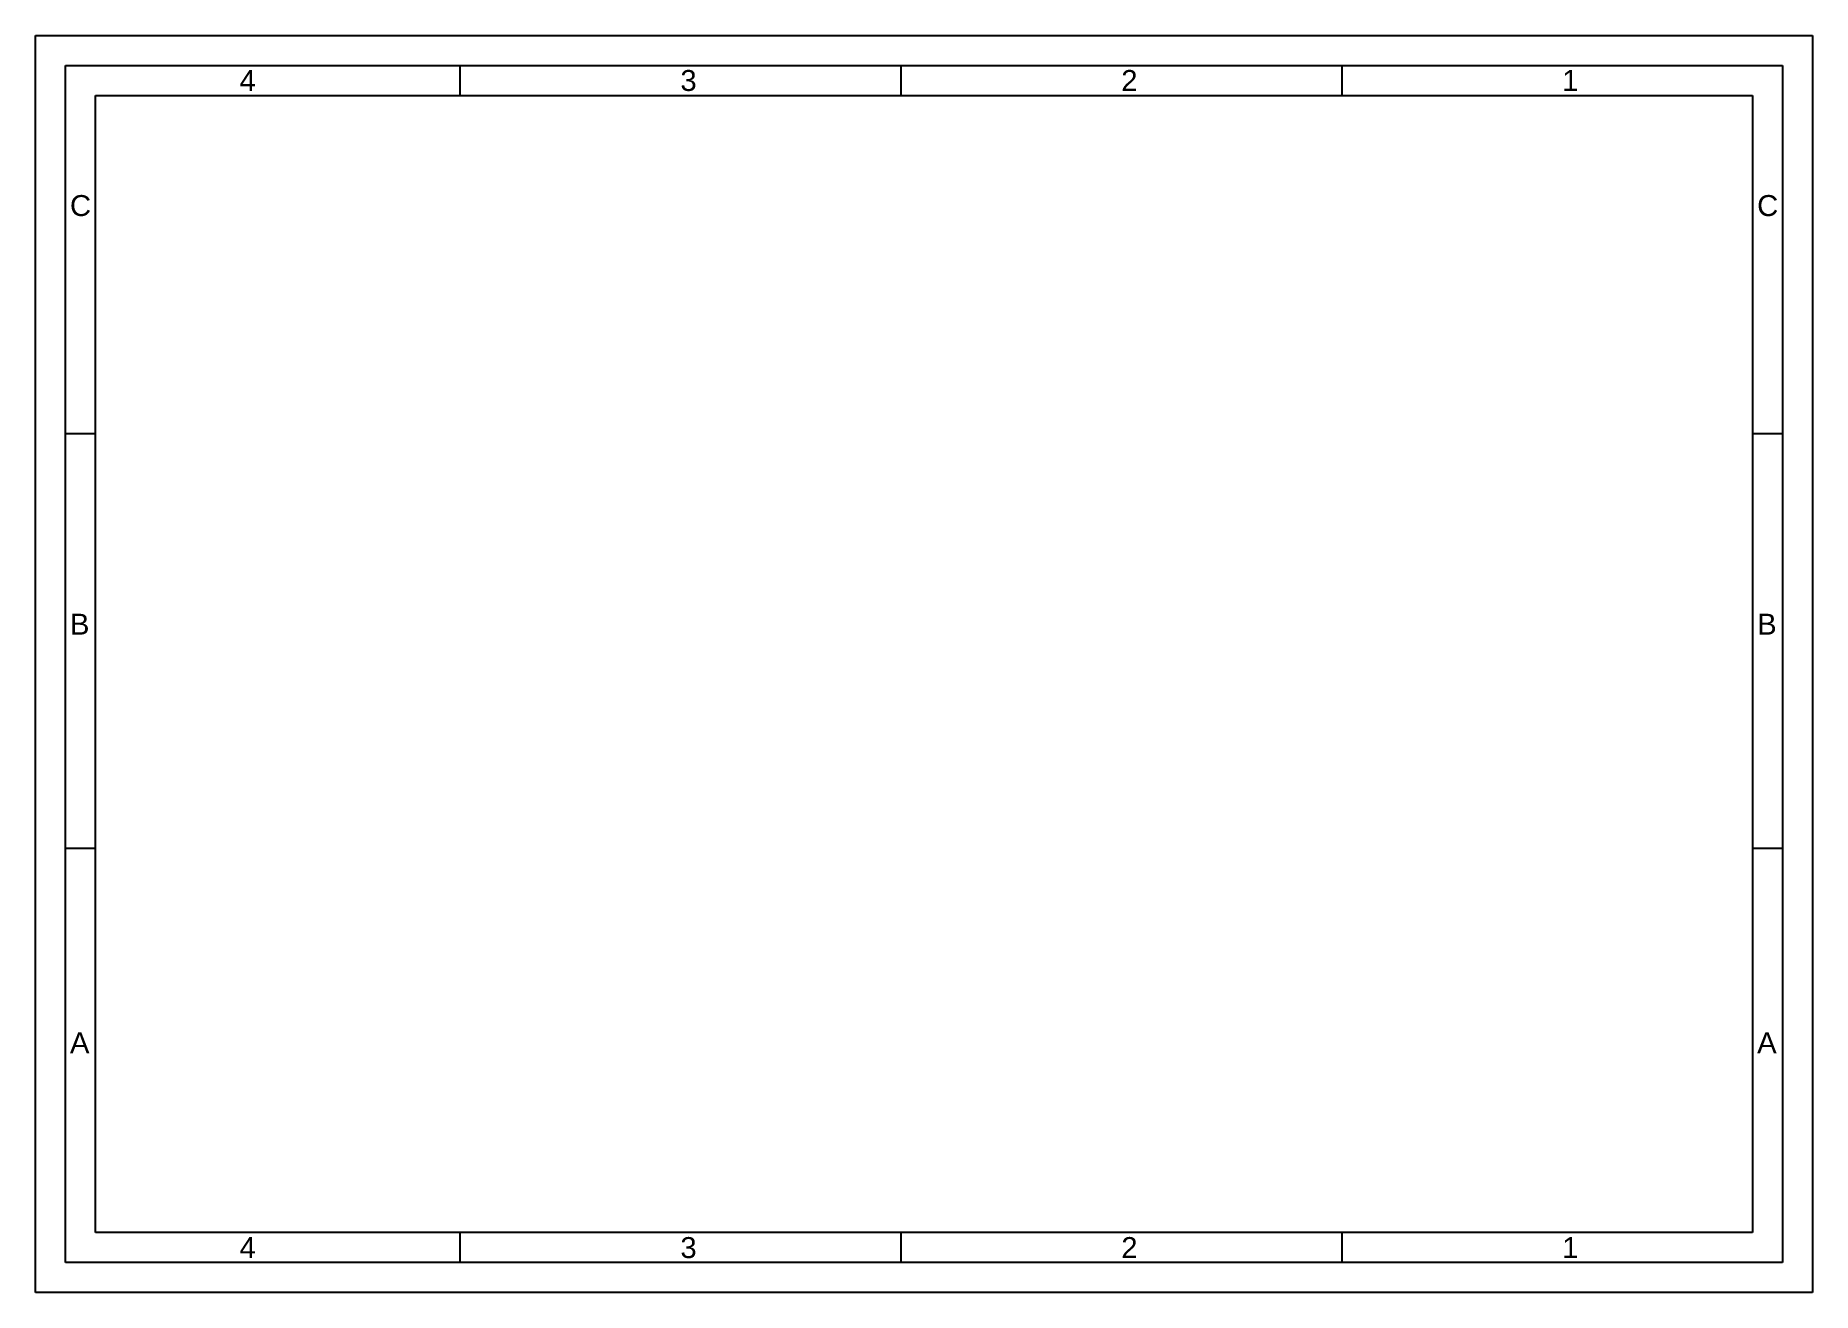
# Paper-space layout 'A4 quer' of a CAD drawing. Header units: millimetres. Extents: x -3 to 294, y -3 to 207.
import ezdxf

# ---------------------------------------------------------------- set-up
doc = ezdxf.new("R2010")
doc.units = ezdxf.units.MM
doc.header["$LTSCALE"] = 5
doc.layers.add('RAHMEN', color=7, linetype='Continuous')
doc.styles.get("Standard").update_dxf_attribs({"font": 'arial.ttf'})

# ---------------------------------------------------------------- blocks, each defined once
blk = doc.blocks.new('A4 quer Rahmen')
at = {"layer": 'RAHMEN', "color": 3}
for p, q in [((65.22, 325.93), (65.22, 535.93)), ((65.22, 535.93), (362.22, 535.93)), ((362.22, 535.93), (362.22, 325.93)), ((70.22, 530.93), (357.22, 530.93)), ((70.22, 330.93), (70.22, 530.93)), ((136.15, 530.93), (136.15, 525.93)), ((209.84, 530.93), (209.84, 525.93)), ((283.53, 530.93), (283.53, 525.93)), ((357.22, 530.93), (357.22, 330.93)), ((75.22, 335.93), (75.22, 525.93)), ((75.22, 525.93), (352.22, 525.93)), ((352.22, 525.93), (352.22, 335.93)), ((70.22, 469.43), (75.22, 469.43)), ((352.22, 469.43), (357.22, 469.43)), ((70.22, 400.18), (75.22, 400.18)), ((352.22, 400.18), (357.22, 400.18)), ((352.22, 335.93), (75.22, 335.93)), ((136.15, 335.93), (136.15, 330.93)), ((209.84, 335.93), (209.84, 330.93)), ((283.53, 335.93), (283.53, 330.93)), ((357.22, 330.93), (70.22, 330.93)), ((362.22, 325.93), (65.22, 325.93))]:
    blk.add_line(p, q, dxfattribs=at)
at = {"layer": 'RAHMEN', "color": 2}
for s, p in [('4', (99.31, 526.68)), ('3', (173, 526.68)), ('2', (246.69, 526.68)), ('1', (320.38, 526.68)), ('C', (70.97, 505.78)), ('C', (352.97, 505.78)), ('B', (70.97, 435.84)), ('B', (352.97, 435.84)), ('A', (70.97, 365.9)), ('A', (352.97, 365.9)), ('4', (99.31, 331.68)), ('3', (173, 331.68)), ('2', (246.69, 331.68)), ('1', (320.38, 331.68))]:
    blk.add_text(s, height=3.5, dxfattribs=at).set_placement(p)

psp = doc.layouts.new('A4 quer')

# ---------------------------------------------------------------- block references
psp.add_blockref('A4 quer Rahmen', (-68.39, -329.11))

doc.saveas('drawing.dxf')
